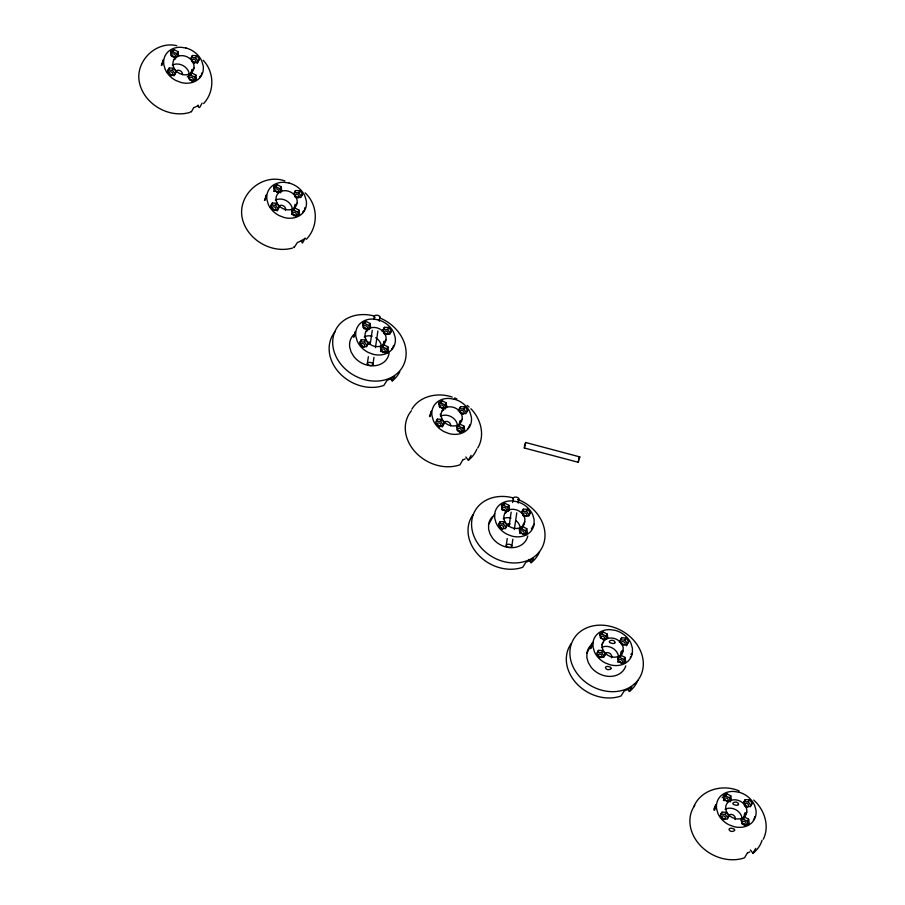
<?xml version="1.0" encoding="UTF-8"?>
<svg xmlns="http://www.w3.org/2000/svg" width="905" height="905" viewBox="0 0 905 905"><rect width="100%" height="100%" fill="white"/><g stroke="black" fill="none" stroke-linecap="round" stroke-linejoin="round"><path stroke-width="1.36" d="M440.362 414.128L440.249 414.773M467.953 428.506L469.05 426.787M578.216 460.95L578.306 462.297L579.811 456.901L525.748 442.511L524.742 444.57L524.346 447.998L578.306 462.297M367.328 363.64L368.358 356.694M370.213 344.217L372.272 330.336M373.923 319.239L374.331 316.467M372.951 364.296L373.98 357.362M375.428 347.644L377.894 330.992M379.342 321.286L379.953 317.123M506.212 545.489L507.241 538.554M509.096 526.065L511.155 512.185M512.592 502.479L513.214 498.316M511.823 546.145L512.852 539.21M514.3 529.493L516.778 512.852M518.214 503.135L518.837 498.972M201.781 72.954L201.396 74.255M391.899 348.742L392.148 349.059M200.016 76.416L199.813 77.672L200.876 75.624M303.141 211.442L302.926 212.698L303.99 210.65M590.343 647.132A2.839 0.679 -81.6 0 0 591.135 648.195A2.839 0.679 -81.6 0 0 591.927 644.326L592.142 643.07L586.904 653.195L586.915 657.833L588.261 662.505L590.863 666.906A20.679 17.037 29.5 0 0 610.502 676.408A20.679 17.037 29.5 0 0 625.785 665.842M743.955 817.464L744.114 816.932A2.839 0.679 -81.6 0 1 744.906 813.075A2.839 0.679 -81.6 0 1 745.697 814.127L744.691 816.796M524.233 523.961L524.934 519.198A11.052 9.107 29.5 0 0 515.782 509.673A11.052 9.107 29.5 0 0 504.605 513.802L503.893 516.088A11.052 9.107 29.5 0 0 511.687 527.638A11.052 9.107 29.5 0 0 524.233 523.961L521.574 528.712L519.278 529.957M602.911 642.527L602.198 644.812A11.052 9.107 29.5 0 0 609.993 656.363A11.052 9.107 29.5 0 0 622.538 652.675L623.24 647.912A11.052 9.107 29.5 0 0 614.11 638.41A11.052 9.107 29.5 0 0 602.922 642.505L601.644 644.779M191.023 73.543L191.543 70.737A2.806 0.679 -81.6 0 1 192.494 69.447L191.871 72.751M294.136 208.569L294.668 205.763A2.806 0.679 -81.6 0 1 295.618 204.473L294.985 207.777M304.51 209.281L304.849 207.675M383.053 345.325L383.584 342.531A2.806 0.679 -81.6 0 1 384.535 341.242L383.607 345.178M393.641 345.416L392.374 348.629M459.197 424.694L459.717 421.9A2.806 0.679 -81.6 0 1 460.668 420.61L459.401 425.09M469.774 424.784L469.31 426.097M578.691 458.88L578.906 458.213M623.24 650.401L620.875 655.571M754.861 816.57L754.408 817.882M630.299 657.437L630.581 656.792M754.137 818.573L753.367 820.224M763.311 839.195C769.963 825.914 764.306 809.5 753.707 800.031M579.132 457.647L579.811 456.901M166.972 72.332L169.258 68.011L173.579 68.135L176.226 71.619L174.575 74.968L170.264 74.832L167.606 71.359L169.258 68.011M173.941 75.941L176.226 71.619M197.109 63.452L199.405 59.119L196.747 55.646L192.426 55.522L190.774 58.87L193.432 62.343L197.743 62.468M270.086 207.358L272.382 203.037L276.692 203.161L279.351 206.645L277.066 210.967M272.382 203.037L270.719 206.385L273.378 209.858L277.688 209.994M295.55 190.548L293.887 193.896L296.546 197.369L300.856 197.505L302.519 194.145L299.86 190.672L295.55 190.548L294.363 192.641L298.684 192.765L301.331 196.238L302.519 194.145M361.299 339.794L359.636 343.142L362.294 346.626L366.615 346.751L368.267 343.402L365.609 339.929L361.299 339.794L360.111 341.886L364.432 342.022L367.091 345.495L368.267 343.402M382.182 331.626L384.467 327.305L388.788 327.429L391.435 330.913L389.784 334.262L385.462 334.126L382.815 330.653L384.467 327.305M437.432 419.162L435.78 422.511L438.427 425.995L442.749 426.119L444.4 422.771L441.753 419.298L437.432 419.162L436.255 421.255L440.565 421.391L443.224 424.864L442.115 427.092M458.315 410.994L460.6 406.673L464.921 406.798L467.568 410.282L465.917 413.63L461.595 413.495L458.948 410.022L460.6 406.673M500.171 521.642L498.519 524.99L501.178 528.475L505.488 528.599L507.151 525.251L504.492 521.778L500.171 521.642L498.994 523.735L503.304 523.871L505.963 527.344L507.151 525.251M523.35 509.153L521.687 512.502L524.346 515.986L528.656 516.11L530.319 512.762L527.66 509.289L523.35 509.153L522.162 511.246L526.472 511.382L529.131 514.855L530.319 512.762M598.476 650.367L596.825 653.715L599.472 657.2L603.793 657.324L605.445 653.976L602.798 650.503L598.476 650.367L597.3 652.46L601.61 652.596L604.269 656.068L605.445 653.976M619.359 642.199L621.644 637.878L625.966 638.002L628.613 641.487L626.961 644.835L622.64 644.699L619.993 641.226M626.328 645.808L628.613 641.487M719.747 816.48L722.032 812.158L726.353 812.283L729 815.767L727.349 819.116L723.027 818.98L720.38 815.507L722.032 812.158M745.2 799.669L743.548 803.018L746.206 806.491L750.517 806.627L752.179 803.267L749.521 799.794L745.2 799.669L744.023 801.762L748.333 801.887L750.992 805.36L752.179 803.267M477.716 448.02C485.352 435.407 480.849 418.687 470.849 408.743M170.525 52.954L172.821 51.709L174.009 49.617L178.025 51.698L178.602 55.635L175.151 57.501L171.136 55.42L170.559 51.472L174.009 49.617M177.233 56.415L176.848 53.791L178.025 51.698M168.081 70.104L172.391 70.228L173.579 68.135M192.426 55.522L191.249 57.615L195.559 57.739L198.218 61.212L199.405 59.119M195.559 57.739L196.747 55.646M187.211 76.936L190.661 75.07L191.849 72.977L195.876 75.07L196.453 79.007L193.003 80.862L188.975 78.78L188.398 74.844L191.849 72.977M195.073 79.787L194.688 77.151L195.876 75.07M193.738 107.638L191.374 111.824A1.425 0.713 61.7 0 1 190.367 111.677M202.098 103.125L199.734 107.322A1.425 0.713 61.8 0 1 198.5 106.914A1.425 0.713 61.8 0 1 198.059 105.116M273.638 187.98L275.935 186.735L277.122 184.643L281.15 186.724L281.726 190.672L280.539 192.765L279.962 188.817L281.15 186.724M271.195 205.13L275.505 205.254L276.692 203.161M279.351 206.645L278.163 208.738L275.505 205.254M298.684 192.765L299.86 190.672M291.478 211.34L293.786 210.096L294.962 208.014L298.989 210.096L299.566 214.032L296.116 215.888L292.089 213.806L291.523 209.87L294.962 208.014M298.186 214.813L297.802 212.189L298.989 210.096M362.554 324.737L364.862 323.492L366.039 321.399L370.066 323.481L370.643 327.429L367.192 329.284L363.165 327.203L362.588 323.266L366.039 321.399M369.455 329.522L368.878 325.574L370.066 323.481M364.432 342.022L365.609 339.929M383.279 329.397L387.6 329.522L388.788 327.429M391.435 330.913L390.259 333.006L387.6 329.522M380.405 348.097L382.702 346.864L383.89 344.771L387.906 346.853L388.483 350.789L387.306 352.882L386.729 348.945L387.906 346.853M390.53 378.697L392.216 380.903L394.614 376.31A38.248 31.517 29.5 0 1 387.023 380.394L383.856 385.417L382.136 385.983A38.248 31.517 29.5 0 1 338.266 371.684A38.248 31.517 29.5 0 1 335.314 331.366M438.699 404.105L440.995 402.861L442.172 400.768L446.199 402.849L446.776 406.798L443.326 408.653L439.31 406.571L438.733 402.635L442.172 400.768M445.588 408.89L445.022 404.942L446.199 402.849M440.565 421.391L441.753 419.298M443.224 424.864L444.4 422.771M459.423 408.766L463.733 408.89L464.921 406.798M467.568 410.282L466.392 412.375L463.733 408.89M456.539 427.465L458.835 426.232L460.023 424.14L464.05 426.221L464.616 430.158L461.177 432.024L457.149 429.943L456.573 425.995L460.023 424.14M463.247 430.938L462.862 428.314L464.05 426.221M462.749 459.898L459.989 464.785L458.269 465.351A38.248 31.517 29.5 0 1 414.411 451.052A38.248 31.517 29.5 0 1 411.447 410.734M465.826 456.968L468.349 460.272L471.109 455.385M527.785 536.032A20.679 17.037 29.5 0 1 512.841 547.649A20.679 17.037 29.5 0 1 492.558 538.181L489.956 533.78L488.61 529.108L488.598 524.481L494.718 513.655A20.679 17.037 29.5 0 1 511.789 500.895L516.97 501.664A20.679 17.037 29.5 0 1 532.751 514.787L534.097 519.47L534.108 524.097L531.393 528.905M501.438 506.585L503.734 505.352L504.922 503.259L508.938 505.341L509.515 509.277L508.339 511.37L507.762 507.434L508.938 505.341M503.304 523.871L504.492 521.778M526.472 511.382L527.66 509.289M521.552 527.649L524.945 521.676M526.178 534.731L525.601 530.794L526.789 528.701L522.762 526.62L519.312 528.475L519.889 532.423L523.916 534.504L527.366 532.638L526.789 528.701M528.577 559.448L531.088 562.752L533.498 558.159A38.248 31.517 29.5 0 1 525.896 562.243L522.728 567.265L521.009 567.831A38.248 31.517 29.5 0 1 477.953 554.448A38.248 31.517 29.5 0 1 472.919 514.855M591.915 644.337L593.024 642.38A20.679 17.037 29.5 0 1 610.094 629.62L615.276 630.378A20.679 17.037 29.5 0 1 631.057 643.512L632.403 648.184L632.414 652.822L631.305 654.779M599.744 635.31L602.04 634.066L603.216 631.973L607.244 634.054L607.821 638.002L604.37 639.858L600.354 637.776L599.777 633.839L603.216 631.973M606.452 638.783L606.067 636.147L607.244 634.054M601.61 652.596L602.798 650.503M621.644 637.878L620.468 639.971L624.778 640.095L627.437 643.579M624.778 640.095L625.966 638.002M617.583 658.67L619.88 657.437L621.068 655.344L625.095 657.426L625.66 661.363L622.221 663.229L618.194 661.148L617.617 657.2L621.068 655.344M620.649 656.012L622.538 652.675M624.484 663.456L623.907 659.519L625.095 657.426M627.719 689.271L629.394 691.477L631.803 686.884A38.248 31.517 29.5 0 1 624.201 690.967L621.034 695.99L619.314 696.556A38.248 31.517 29.5 0 1 576.259 683.173A38.248 31.517 29.5 0 1 571.225 643.579M693.649 807.09C700.549 789.533 722.778 783.764 739.136 790.913M722.145 797.712L725.595 795.857L726.783 793.764L730.799 795.846L731.376 799.794L730.199 801.887L729.622 797.939L730.799 795.846M720.855 814.251L725.165 814.376L726.353 812.283M729 815.767L727.824 817.86L725.165 814.376M748.333 801.887L749.521 799.794M741.138 820.462L743.435 819.229L744.623 817.136L748.65 819.217L749.227 823.154L745.777 825.009L741.749 822.928L741.172 818.991L744.623 817.136M748.039 825.247L747.462 821.31L748.65 819.217M747.36 852.883L744.589 857.77L742.869 858.347A38.248 31.517 29.5 0 1 699.814 844.953A38.248 31.517 29.5 0 1 694.78 805.36M750.426 849.965L752.949 853.268L755.709 848.381M411.809 409.207C419.852 395.723 438.111 392.125 452.217 397.091M203.636 103.566C214.813 91.575 214.417 72.095 203.218 60.296M306.365 239.293C318.696 226.42 318.187 205.005 305.155 192.889M392.216 380.903L393.494 379.874A38.248 31.517 29.5 0 0 399.806 371.729M468.349 460.272L469.627 459.242A38.248 31.517 29.5 0 0 476.788 449.208M531.088 562.752L532.366 561.722A38.248 31.517 29.5 0 0 539.527 551.688M629.394 691.477L630.672 690.447A38.248 31.517 29.5 0 0 637.833 680.413M752.949 853.268L754.227 852.227A38.248 31.517 29.5 0 0 762.078 840.247M524.346 447.998L525.748 442.511M277.122 184.643L273.672 186.498L274.249 190.446L278.276 192.527L281.726 190.672M383.89 344.771L380.439 346.626L381.016 350.574L385.032 352.656L388.483 350.789M504.922 503.259L501.472 505.114L502.049 509.051L506.065 511.133L509.515 509.277M726.783 793.764L723.333 795.619L723.909 799.567L727.925 801.649L731.376 799.794M173.975 59.594L175.694 58.667M366.005 331.377L367.735 330.449M442.149 410.746L443.869 409.818M504.888 513.226L506.608 512.298M198.138 105.727L194.304 107.457M176.758 45.669C155.581 40.714 134.664 61.868 139.483 82.853C144.246 104.166 168.669 118.419 189.609 112.503M284.86 180.943C262.857 172.979 238.637 193.489 241.884 216.295C245.47 238.728 270.957 254.181 292.609 248.038M463.156 459.763L465.193 458.937M747.756 852.759L749.793 851.922M454.536 397.917L456.81 398.879M172.821 51.709L176.848 53.791M190.661 75.07L194.688 77.151M275.935 186.735L279.962 188.817M293.786 210.096L297.802 212.189M364.862 323.492L368.878 325.574M382.702 346.864L386.729 348.945M440.995 402.861L445.022 404.942M458.835 426.232L462.862 428.314M503.734 505.352L507.762 507.434M521.574 528.712L525.601 530.794M602.04 634.066L606.067 636.147M619.88 657.437L623.907 659.519M725.595 795.857L729.622 797.939M743.435 819.229L747.462 821.31M467.263 405.417L469.107 407.035M172.391 70.228L175.05 73.712M620.344 656.408L620.558 655.141A2.839 0.679 -81.6 0 1 621.35 651.283A2.839 0.679 -81.6 0 1 622.142 652.347M593.024 642.38L593.035 647.018L594.381 651.691A20.679 17.037 29.5 0 0 605.151 662.879L610.162 664.813A20.679 17.037 29.5 0 0 632.414 652.822M494.718 513.655L494.73 518.294L496.087 522.966A20.679 17.037 29.5 0 0 506.845 534.154L511.857 536.099A20.679 17.037 29.5 0 0 534.108 524.097M586.904 653.195A20.679 17.037 29.5 0 1 590.818 645.288M600.728 638.432A2.127 1.753 29.5 0 1 601.825 636.215A2.127 1.753 29.5 0 1 604.495 637.595A2.127 1.753 29.5 0 1 603.397 639.812M598.069 656.363A2.127 1.753 29.5 0 1 599.008 654.179A2.127 1.753 29.5 0 1 601.667 655.209A2.127 1.753 29.5 0 1 601.192 657.573M599.178 657.505A2.127 1.753 29.5 0 1 598.714 657.2M621.147 643.738A2.127 1.753 29.5 0 1 623.556 644.665M600.649 638.308A2.127 1.753 29.5 0 1 603.047 639.235M603.307 639.688A2.127 1.753 29.5 0 1 603.454 640.163M618.579 661.793A2.127 1.753 29.5 0 1 619.676 659.575A2.127 1.753 29.5 0 1 622.346 660.955A2.127 1.753 29.5 0 1 621.237 663.173M597.979 656.238A2.127 1.753 29.5 0 1 600.649 657.618M617.651 662.121A2.127 1.753 29.5 0 1 621.158 663.048M621.882 644.711A2.127 1.753 29.5 0 1 621.237 643.862M621.101 642.912A2.127 1.753 29.5 0 1 623.896 641.883A2.127 1.753 29.5 0 1 624.744 644.801M601.508 647.494A11.052 9.107 29.5 0 1 618.5 656.295M605.004 653.5A3.892 3.213 29.5 0 1 609.846 653.353A3.892 3.213 29.5 0 1 611.441 657.765M631.204 653.727A2.839 0.679 -81.6 0 1 631.305 654.768M741.58 823.629A2.127 1.753 29.5 0 1 744.713 824.84M721.489 817.668A2.127 1.753 29.5 0 1 723.061 815.88A2.127 1.753 29.5 0 1 725.448 817.464A2.127 1.753 29.5 0 1 724.294 819.523M723.242 819.5A2.127 1.753 29.5 0 1 722.733 819.297M721.896 818.595A2.127 1.753 29.5 0 1 721.624 818.143M723.367 800.54A2.127 1.753 29.5 0 1 726.873 801.479M724.554 800.676A2.127 1.753 29.5 0 1 725.075 798.097A2.127 1.753 29.5 0 1 727.982 799.228A2.127 1.753 29.5 0 1 726.953 801.604M744.249 805.699A2.127 1.753 29.5 0 1 747.372 806.909M742.394 824.036A2.127 1.753 29.5 0 1 742.915 821.469A2.127 1.753 29.5 0 1 745.822 822.588A2.127 1.753 29.5 0 1 744.792 824.964M743.752 824.93A2.127 1.753 29.5 0 1 743.231 824.738M721.534 818.018A2.127 1.753 29.5 0 1 724.204 819.398M745.064 806.106A2.127 1.753 29.5 0 1 745.426 803.606A2.127 1.753 29.5 0 1 748.288 804.364A2.127 1.753 29.5 0 1 747.926 806.864M745.901 806.808A2.127 1.753 29.5 0 1 745.437 806.502M725.063 809.285A11.052 9.107 29.5 0 1 742.055 818.075M728.073 815.982A3.892 3.213 29.5 0 1 732.96 814.885A3.892 3.213 29.5 0 1 734.996 819.557M439.954 407.68A2.127 1.753 29.5 0 1 440.475 405.112A2.127 1.753 29.5 0 1 443.382 406.232A2.127 1.753 29.5 0 1 442.353 408.608M457.444 430.463A2.127 1.753 29.5 0 1 460.249 432.33M457.387 430.113A2.127 1.753 29.5 0 1 459.321 428.337A2.127 1.753 29.5 0 1 461.448 430.554A2.127 1.753 29.5 0 1 459.152 431.945M457.794 431.04A2.127 1.753 29.5 0 1 457.534 430.588M437.454 424.977A2.127 1.753 29.5 0 1 439.74 426.889M436.889 424.671A2.127 1.753 29.5 0 1 439.174 422.963A2.127 1.753 29.5 0 1 440.792 425.712A2.127 1.753 29.5 0 1 437.669 425.995M439.604 407.103A2.127 1.753 29.5 0 1 442.262 408.483M460.102 412.533A2.127 1.753 29.5 0 1 462.772 413.913M460.057 412.182A2.127 1.753 29.5 0 1 461.629 410.395A2.127 1.753 29.5 0 1 464.016 411.979A2.127 1.753 29.5 0 1 462.862 414.049M461.81 414.015A2.127 1.753 29.5 0 1 461.301 413.811M460.464 413.11A2.127 1.753 29.5 0 1 460.193 412.669M443.959 422.296A3.892 3.213 29.5 0 1 448.36 421.9A3.892 3.213 29.5 0 1 450.645 425.757M440.464 416.289A11.052 9.107 29.5 0 1 457.455 425.09M499.628 527.151A2.127 1.753 29.5 0 1 501.2 525.375A2.127 1.753 29.5 0 1 503.587 526.959A2.127 1.753 29.5 0 1 502.433 529.018M501.381 528.984A2.127 1.753 29.5 0 1 500.035 528.09M488.598 524.481A20.679 17.037 29.5 0 1 492.512 516.563M523.203 515.601A2.127 1.753 29.5 0 1 523.576 513.09A2.127 1.753 29.5 0 1 526.439 513.848A2.127 1.753 29.5 0 1 526.065 516.359M524.04 516.291A2.127 1.753 29.5 0 1 523.576 515.986M522.852 515.024A2.127 1.753 29.5 0 1 525.511 516.404M501.879 509.753A2.127 1.753 29.5 0 1 505.013 510.963M506.223 525.466A3.892 3.213 29.5 0 1 510.16 524.006M520.533 533.52A2.127 1.753 29.5 0 1 521.054 530.952A2.127 1.753 29.5 0 1 523.961 532.083A2.127 1.753 29.5 0 1 522.943 534.448M503.203 518.78A11.052 9.107 29.5 0 1 511.042 518.056M516.122 520.68A11.052 9.107 29.5 0 1 520.194 527.57M502.694 510.16A2.127 1.753 29.5 0 1 503.067 507.66A2.127 1.753 29.5 0 1 505.929 508.418A2.127 1.753 29.5 0 1 505.556 510.918M500.194 527.468A2.127 1.753 29.5 0 1 502.343 528.893M519.719 533.113A2.127 1.753 29.5 0 1 522.852 534.323M517.773 499.402A38.248 31.517 29.5 0 1 535.93 555.432L534.289 556.756A38.248 31.517 29.5 0 1 526.687 560.851L524.561 561.541A38.248 31.517 29.5 0 1 472.059 529.674A38.248 31.517 29.5 0 1 513.056 497.863M513.554 499.13A2.828 1.527 8.4 0 1 514.459 497.196A2.828 1.527 8.4 0 1 518.214 497.908A2.828 1.527 8.4 0 1 517.965 499.967M361.152 346.242A2.127 1.753 29.5 0 1 361.525 343.73A2.127 1.753 29.5 0 1 364.387 344.5A2.127 1.753 29.5 0 1 364.014 347M362.509 347.135A2.127 1.753 29.5 0 1 361.536 346.626M389.116 353.074A20.679 17.037 29.5 0 1 374.591 365.756A20.679 17.037 29.5 0 1 353.685 356.332L351.083 351.932L349.737 347.26A20.679 17.037 29.5 0 1 353.64 334.714M363.55 327.859A2.127 1.753 29.5 0 1 364.647 325.642A2.127 1.753 29.5 0 1 367.317 327.022A2.127 1.753 29.5 0 1 366.22 329.239M364.658 329.013A2.127 1.753 29.5 0 1 364.195 328.696M383.912 332.814A2.127 1.753 29.5 0 1 386.718 331.309A2.127 1.753 29.5 0 1 387.182 334.499M385.168 334.443A2.127 1.753 29.5 0 1 384.059 333.289M383.969 333.164A2.127 1.753 29.5 0 1 386.639 334.545M367.826 342.927A3.892 3.213 29.5 0 1 370.303 342.022M381.661 351.672A2.127 1.753 29.5 0 1 382.182 349.104A2.127 1.753 29.5 0 1 385.089 350.224A2.127 1.753 29.5 0 1 384.059 352.599M383.019 352.577A2.127 1.753 29.5 0 1 382.498 352.373M380.473 351.547A2.127 1.753 29.5 0 1 383.98 352.475M364.33 336.92A11.052 9.107 29.5 0 1 372.17 336.208M375.688 337.712A11.052 9.107 29.5 0 1 381.322 345.721M363.459 327.734A2.127 1.753 29.5 0 1 366.129 329.115M360.801 345.665A2.127 1.753 29.5 0 1 363.471 347.045M381.197 318.515A38.248 31.517 29.5 0 1 397.046 373.584L395.406 374.908A38.248 31.517 29.5 0 1 387.804 379.003L385.688 379.693A38.248 31.517 29.5 0 1 333.187 347.825A38.248 31.517 29.5 0 1 374.184 316.015M375.111 317.644A2.828 1.527 8.4 0 1 375.032 315.551A2.828 1.527 8.4 0 1 378.81 315.732A2.828 1.527 8.4 0 1 379.546 317.847M293.684 246.941A2.896 1.459 61.7 0 0 294.091 247.551L297.417 242.483A36.822 30.351 29.5 0 0 304.736 238.547L305.223 238.151L302.451 243.038A2.896 1.448 61.8 0 1 301.501 241.069A2.817 1.414 61.8 0 1 301.399 240.436M292.745 214.915A2.127 1.753 29.5 0 1 293.254 212.347A2.127 1.753 29.5 0 1 296.161 213.467A2.127 1.753 29.5 0 1 295.143 215.843A2.127 1.753 29.5 0 0 291.93 214.508M294.091 215.809A2.127 1.753 29.5 0 1 293.582 215.616M275.403 200.163A11.052 9.107 29.5 0 1 292.406 208.953M271.828 208.546A2.127 1.753 29.5 0 1 273.412 206.759A2.127 1.753 29.5 0 1 275.799 208.342A2.127 1.753 29.5 0 1 274.634 210.401M273.593 210.379A2.127 1.753 29.5 0 1 273.072 210.175M272.235 209.474A2.127 1.753 29.5 0 1 271.964 209.021M296.24 197.686A2.127 1.753 29.5 0 1 295.302 194.88A2.127 1.753 29.5 0 1 298.401 194.971A2.127 1.753 29.5 0 1 298.265 197.743M273.706 191.419A2.127 1.753 29.5 0 1 277.213 192.358M278.91 206.17A3.892 3.213 29.5 0 1 283.74 206.023A3.892 3.213 29.5 0 1 285.335 210.435M294.589 196.577A2.127 1.753 29.5 0 1 297.722 197.788M274.894 191.543A2.127 1.753 29.5 0 1 275.414 188.975A2.127 1.753 29.5 0 1 278.321 190.107A2.127 1.753 29.5 0 1 277.303 192.482M271.885 208.897A2.127 1.753 29.5 0 1 274.554 210.277M171.373 55.59A2.127 1.753 29.5 0 1 172.946 53.802A2.127 1.753 29.5 0 1 175.344 55.386A2.127 1.753 29.5 0 1 174.179 57.456M173.67 57.501A2.127 1.753 29.5 0 1 173.138 57.422M171.78 56.517A2.127 1.753 29.5 0 1 171.509 56.076M168.715 73.52A2.127 1.753 29.5 0 1 171.339 71.925A2.127 1.753 29.5 0 1 172.244 75.036A2.127 1.753 29.5 0 1 168.85 73.995M168.76 73.871A2.127 1.753 29.5 0 1 171.565 75.737M189.79 79.267A2.127 1.753 29.5 0 1 192.075 81.167M189.213 78.95A2.127 1.753 29.5 0 1 190.966 77.174A2.127 1.753 29.5 0 1 193.263 79.074A2.127 1.753 29.5 0 1 191.509 80.862M190.005 80.285A2.127 1.753 29.5 0 1 189.62 79.889M171.43 55.94A2.127 1.753 29.5 0 1 174.099 57.32M172.289 65.137A11.052 9.107 29.5 0 1 189.281 73.927M175.796 71.144A3.892 3.213 29.5 0 1 180.186 70.737A3.892 3.213 29.5 0 1 182.471 74.606M191.883 61.031A2.127 1.753 29.5 0 1 193.455 59.244A2.127 1.753 29.5 0 1 195.842 60.827A2.127 1.753 29.5 0 1 194.688 62.886M194.168 62.931A2.127 1.753 29.5 0 1 192.29 61.959M192.448 61.336A2.127 1.753 29.5 0 1 194.598 62.762M163.183 60.092L162.312 64.051A2.806 0.667 -81.6 0 1 161.35 65.341L163.183 60.092M266.308 195.118L265.425 199.077A2.806 0.667 -81.6 0 1 264.475 200.367L266.308 195.118M355.224 331.875L354.341 335.834A2.806 0.667 -81.6 0 1 353.391 337.124L355.224 331.875M431.357 411.243L430.475 415.203A2.806 0.667 -81.6 0 1 429.524 416.492L431.357 411.243M715.742 804.93L715.482 806.129A2.839 0.679 -81.6 0 1 714.69 809.975A2.839 0.679 -81.6 0 1 713.898 808.923L715.742 804.93M194.032 68.033L193.319 70.319A11.052 9.107 29.5 0 1 176.351 71.178A11.052 9.107 29.5 0 1 178.59 56.099A11.052 9.107 29.5 0 1 194.021 65.556L194.032 68.033M297.145 203.059L296.433 205.345A11.052 9.107 29.5 0 1 279.464 206.204A11.052 9.107 29.5 0 1 281.704 191.136A11.052 9.107 29.5 0 1 297.145 200.582L297.145 203.059M386.062 339.827L385.349 342.101A11.052 9.107 29.5 0 1 368.392 342.961A11.052 9.107 29.5 0 1 370.62 327.893A11.052 9.107 29.5 0 1 386.062 337.339L386.062 339.827M462.195 419.196L461.493 421.47A11.052 9.107 29.5 0 1 444.525 422.33A11.052 9.107 29.5 0 1 446.765 407.261A11.052 9.107 29.5 0 1 462.195 416.707L462.195 419.196M746.795 812.181L746.093 814.466A11.052 9.107 29.5 0 1 729.125 815.326A11.052 9.107 29.5 0 1 731.364 800.258A11.052 9.107 29.5 0 1 746.795 809.704L746.795 812.181M634.235 684.157L632.584 685.481A38.248 31.517 29.5 0 1 624.993 689.576L622.866 690.266A38.248 31.517 29.5 0 1 569.958 655.13A38.248 31.517 29.5 0 1 618.375 629.088A38.248 31.517 29.5 0 1 634.235 684.157M186.057 48.022L180.876 47.264A20.679 17.037 29.5 0 0 163.816 64.651L165.174 69.323A20.679 17.037 29.5 0 0 175.932 80.522L180.943 82.457A20.679 17.037 29.5 0 0 203.184 65.827L201.838 61.155A20.679 17.037 29.5 0 0 186.057 48.022M289.181 183.048L283.989 182.29A20.679 17.037 29.5 0 0 266.941 199.677L268.287 204.349A20.679 17.037 29.5 0 0 279.057 215.548L284.068 217.483A20.679 17.037 29.5 0 0 306.309 200.853L304.951 196.181A20.679 17.037 29.5 0 0 289.181 183.048M378.098 319.816L372.917 319.046A20.679 17.037 29.5 0 0 355.857 336.445L357.204 341.117A20.679 17.037 29.5 0 0 367.973 352.305L372.984 354.251A20.679 17.037 29.5 0 0 395.225 337.61L393.867 332.938A20.679 17.037 29.5 0 0 378.098 319.816M454.231 399.184L449.05 398.415A20.679 17.037 29.5 0 0 431.99 415.814L433.337 420.486A20.679 17.037 29.5 0 0 444.106 431.674L449.118 433.619A20.679 17.037 29.5 0 0 471.358 416.979L470.012 412.307A20.679 17.037 29.5 0 0 454.231 399.184M738.831 792.169L733.65 791.411A20.679 17.037 29.5 0 0 716.59 808.799L717.937 813.482A20.679 17.037 29.5 0 0 728.706 824.67L733.717 826.604A20.679 17.037 29.5 0 0 755.958 809.975L754.612 805.303A20.679 17.037 29.5 0 0 738.831 792.169M611.022 668.58A2.839 1.459 -0.1 0 0 609.054 666.77A2.839 1.584 17.3 0 0 605.603 667.143A2.839 1.584 17.3 0 0 607.47 669.576A2.839 1.459 -0.1 0 0 611.022 668.58M614.846 642.776A2.839 1.584 17.3 0 0 612.979 640.355A2.839 1.459 -0.1 0 0 609.438 641.351A2.839 1.459 -0.1 0 0 611.395 643.15A2.839 1.584 17.3 0 0 614.846 642.776M734.577 830.36A2.839 1.459 -0.1 0 0 732.62 828.561A2.839 1.584 17.3 0 0 729.17 828.935A2.839 1.584 17.3 0 0 731.025 831.356A2.839 1.459 -0.1 0 0 734.577 830.36M738.401 804.568A2.839 1.584 17.3 0 0 736.546 802.135A2.839 1.459 -0.1 0 0 732.993 803.131A2.839 1.459 -0.1 0 0 734.951 804.941A2.839 1.584 17.3 0 0 738.401 804.568M506.981 546.665A2.828 1.527 8.4 0 0 511.71 546.53A2.828 1.527 8.4 0 0 508.35 544.244A2.828 1.527 8.4 0 0 506.981 546.665M368.109 364.817A2.828 1.527 8.4 0 0 372.837 364.681A2.828 1.527 8.4 0 0 369.478 362.396A2.828 1.527 8.4 0 0 368.109 364.817"/></g></svg>
